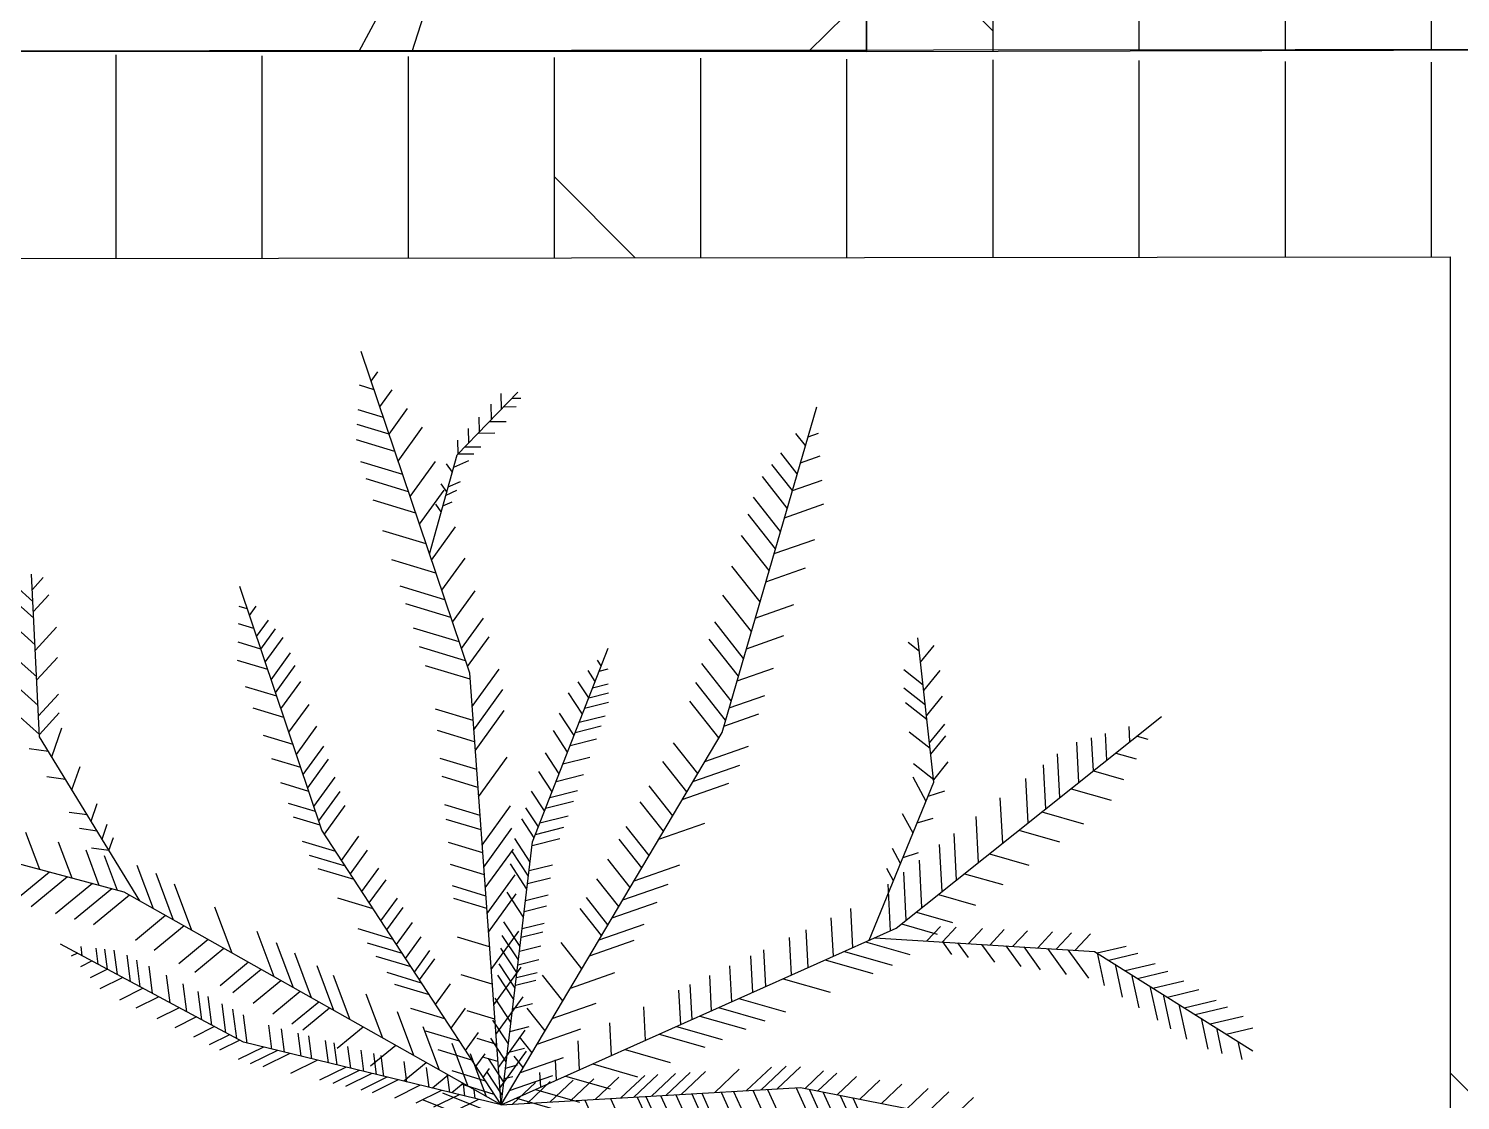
# Model space of a CAD drawing. Extents: x 58467 to 79089, y -33726 to -17391.
# Drawn here: x 75005.8 to 75068, y -19272 to -19225.5 of the extents above; entities that cross this region are included whole.
import ezdxf

# ---------------------------------------------------------------- set-up
doc = ezdxf.new("R2010")
doc.units = 0
doc.header["$LTSCALE"] = 100
for name, color, linetype in [('BA_elev4', 252, 'Continuous'), ('BA_env_landscp', 84, 'Continuous'), ('BA_mat_timber', 44, 'Continuous')]:
    doc.layers.add(name, color=color, linetype=linetype)
pattern_1 = [(90, (32883.7307, 12448.2046), (-6.35, 4e-16), []), (135, (32883.73, 12448.205), (-12.6999913, -12.6999913), [8.980256, -17.960512])]

# ---------------------------------------------------------------- blocks, each defined once
blk = doc.blocks.new('MAVİ SEDİR')
for p, q in [((215764.13, 56646.44), (215755.39, 56648.36)), ((215767.73, 56640.72), (215770.78, 56653.61)), ((215772.63, 56632.92), (215776.4, 56648.88)), ((215777.21, 56625.64), (215780.92, 56641.33)), ((215770.71, 56635.98), (215758.32, 56638.7)), ((215780.5, 56620.4), (215784.17, 56635.91)), ((215775.37, 56628.57), (215760.39, 56631.86)), ((215785.62, 56612.26), (215789.21, 56627.47)), ((215782.1, 56617.86), (215765.25, 56621.56)), ((215790.01, 56605.27), (215793.55, 56620.23)), ((215786.93, 56610.17), (215770.29, 56613.83)), ((215794.66, 56597.89), (215798.13, 56612.57)), ((215790.91, 56603.85), (215774.45, 56607.47)), ((215798.45, 56591.86), (215801.87, 56606.32)), ((215911.87, 56597.59), (215910.38, 56602.83)), ((215796.58, 56594.84), (215780.36, 56598.4)), ((215803.47, 56583.88), (215806.81, 56598.05)), ((215806.98, 56578.29), (215810.28, 56592.26)), ((215903.67, 56587.31), (215900.87, 56597.11)), ((215909.12, 56594.14), (215916.54, 56593.74)), ((215801.53, 56586.96), (215785.53, 56590.47)), ((215886.42, 56565.68), (215880.88, 56585.08)), ((215895.01, 56576.45), (215890.84, 56591.07)), ((215806.98, 56578.29), (215791.21, 56581.76)), ((215900.25, 56583.01), (215913.08, 56582.32)), ((215808.54, 56564.08), (215794.72, 56574.06)), ((215808.32, 56567.66), (215816.24, 56575.04)), ((215875.16, 56551.56), (215869.43, 56571.65)), ((215895.01, 56576.45), (215911.04, 56575.59)), ((215808.88, 56558.6), (215816.68, 56565.86)), ((215889.47, 56569.5), (215908.88, 56568.46)), ((215809.15, 56554.26), (215796.57, 56563.34)), ((215866.31, 56540.46), (215860.71, 56560.07)), ((215882.12, 56560.28), (215903.2, 56559.14)), ((215809.86, 56542.77), (215798.74, 56550.8)), ((215809.44, 56549.58), (215817.12, 56556.74)), ((215876.68, 56553.47), (215897.97, 56552.32)), ((215810.19, 56537.51), (215817.72, 56544.52)), ((215854.92, 56526.18), (215849.5, 56545.18)), ((215869.87, 56544.93), (215891.4, 56543.77)), ((215810.4, 56534.1), (215800.37, 56541.35)), ((215810.87, 56526.48), (215818.25, 56533.35)), ((215845.29, 56514.1), (215840.01, 56532.58)), ((215860.05, 56532.61), (215881.94, 56531.43)), ((215811.12, 56522.38), (215802.58, 56528.55)), ((215811.51, 56516.08), (215818.76, 56522.83)), ((215727.41, 56508.25), (215737.01, 56518.41)), ((215811.84, 56510.77), (215804.77, 56515.88)), ((215835.2, 56501.45), (215830.08, 56519.39)), ((215850.75, 56520.95), (215872.97, 56519.75)), ((215812.3, 56503.43), (215819.38, 56510.02)), ((215842.26, 56510.3), (215864.79, 56509.09)), ((215729.83, 56495.98), (215739.76, 56506.5)), ((215812.3, 56503.43), (215806.15, 56507.87)), ((215812.76, 56495.92), (215819.75, 56502.42)), ((215826.74, 56490.84), (215821.75, 56508.32)), ((215836.66, 56503.28), (215859.39, 56502.05)), ((215882.85, 56496.54), (215885.32, 56504.58)), ((215890.73, 56499.2), (215899.37, 56506.23)), ((215903.09, 56497.83), (215912.04, 56505.11)), ((215908.59, 56497.22), (215917.68, 56504.62)), ((215921.69, 56495.77), (215931.1, 56503.43)), ((215933.88, 56494.42), (215943.6, 56502.32)), ((215731.73, 56486.33), (215741.43, 56496.6)), ((215813.08, 56467.95), (215889.63, 56499.32)), ((215821.01, 56483.66), (215816.11, 56500.83)), ((215869.83, 56491.21), (215872.23, 56499)), ((215880.27, 56495.49), (215891.92, 56489.21)), ((215889.63, 56499.32), (215959.36, 56491.6)), ((215890.73, 56499.2), (215898.48, 56489.36)), ((215905.81, 56497.53), (215913.78, 56487.41)), ((215919.79, 56495.98), (215927.97, 56485.59)), ((215926.79, 56495.21), (215935.08, 56484.69)), ((215947.63, 56492.9), (215955.61, 56499.39)), ((215828.88, 56493.52), (215851.89, 56492.28)), ((215853.2, 56484.4), (215855.51, 56491.88)), ((215864.93, 56489.2), (215874.3, 56484.15)), ((215936.55, 56494.13), (215943.92, 56484.77)), ((215952.84, 56492.32), (215957.15, 56486.86)), ((215734.17, 56473.92), (215743.57, 56483.86)), ((215812.3, 56466.21), (215806.18, 56487.65)), ((215822.83, 56485.93), (215846.06, 56484.68)), ((215850.25, 56483.19), (215857.46, 56479.3)), ((215807.72, 56455.97), (215801.13, 56479.06)), ((215817.74, 56478.36), (215840.28, 56477.15)), ((215841.9, 56479.76), (215847.86, 56476.55)), ((215736.24, 56463.42), (215745.38, 56473.1)), ((215803.59, 56446.72), (215797.02, 56469.71)), ((215736.89, 56460.11), (215722.65, 56466.56)), ((215738.09, 56454.01), (215723.73, 56460.51)), ((215738.4, 56452.42), (215747.28, 56461.81)), ((215809.55, 56460.06), (215828.48, 56459.04)), ((215739.76, 56445.53), (215725.22, 56452.11)), ((215740.22, 56443.2), (215748.87, 56452.35)), ((215794.46, 56426.32), (215787.97, 56449.07)), ((215805.35, 56450.67), (215824.03, 56449.66)), ((215741.06, 56438.93), (215726.38, 56445.58)), ((215741.45, 56436.96), (215749.95, 56445.95)), ((216000.12, 56421.96), (216007.02, 56441.67)), ((216017.46, 56427), (216024.12, 56446.04)), ((216030.69, 56430.84), (216035.71, 56445.19)), ((216044.02, 56434.72), (216047.39, 56444.34)), ((216056.65, 56438.39), (216058.45, 56443.53)), ((215741.77, 56432.66), (215727.53, 56439.1)), ((215741.24, 56423.45), (215751.84, 56434.68)), ((215799.87, 56438.41), (215818.22, 56437.42)), ((215986.48, 56417.99), (215993.21, 56437.24)), ((216038.75, 56433.19), (216048.83, 56425.22)), ((216052.41, 56437.16), (216058.24, 56432.56)), ((215740.78, 56415.69), (215752.21, 56427.78)), ((215784.9, 56404.95), (215778.48, 56427.45)), ((215796.31, 56430.46), (215814.45, 56429.48)), ((215954.11, 56408.58), (215960.46, 56426.72)), ((215968.95, 56412.89), (215975.47, 56431.54)), ((216022.16, 56428.36), (216037.41, 56416.32)), ((216030.69, 56430.84), (216043.29, 56420.9)), ((215740.96, 56418.79), (215729, 56424.2)), ((215740.37, 56408.69), (215751.74, 56420.72)), ((215938.58, 56404.06), (215944.73, 56421.67)), ((215991.97, 56419.59), (216008.89, 56406.23)), ((216002.46, 56422.64), (216019.19, 56409.43)), ((216010.83, 56425.07), (216027.4, 56411.98)), ((215740.55, 56411.67), (215728.74, 56417.02)), ((215780.53, 56395.16), (215774.14, 56417.55)), ((215787.9, 56411.64), (215805.53, 56410.69)), ((215790.75, 56418.02), (215808.55, 56417.06)), ((215916.72, 56397.7), (215922.62, 56414.56)), ((215925.54, 56400.27), (215931.55, 56417.43)), ((215976.85, 56415.19), (215994.05, 56401.61)), ((215740.01, 56402.39), (215728.41, 56407.64)), ((215739.47, 56393.23), (215750.72, 56405.14)), ((215776.42, 56385.97), (215770.06, 56408.25)), ((215889.9, 56382.74), (215897.83, 56405.41)), ((215899.55, 56388.47), (215906.91, 56409.52)), ((215940.82, 56404.71), (215958.68, 56390.6)), ((215949.44, 56407.22), (215967.15, 56393.24)), ((215962.52, 56411.02), (215979.99, 56397.23)), ((215739.65, 56396.37), (215728.19, 56401.55)), ((215783.38, 56401.53), (215800.74, 56400.6)), ((215881.19, 56377.57), (215889.08, 56400.14)), ((215919.52, 56398.52), (215937.78, 56384.1)), ((215928.83, 56401.23), (215946.92, 56386.94)), ((215739.11, 56386.94), (215727.85, 56392.04)), ((215771.38, 56374.7), (215765.05, 56396.85)), ((215779.01, 56391.76), (215796.11, 56390.84)), ((215910.99, 56395.27), (215928.71, 56381.28)), ((215738.82, 56382.11), (215727.68, 56387.16)), ((215738.53, 56377.04), (215749.66, 56388.83)), ((215767.66, 56366.4), (215761.37, 56388.45)), ((215861.97, 56366.17), (215869.78, 56388.5)), ((215893.75, 56385.03), (215908.63, 56373.28)), ((215738.38, 56374.45), (215727.4, 56379.42)), ((215738.1, 56369.63), (215749.17, 56381.35)), ((215772.34, 56376.85), (215789.04, 56375.95)), ((215774.8, 56382.36), (215791.65, 56381.45)), ((215884.9, 56379.78), (215899.59, 56368.19)), ((215737.95, 56367.06), (215727.14, 56371.95)), ((215737.69, 56362.67), (215748.71, 56374.34)), ((215760.29, 56349.91), (215754.05, 56371.77)), ((215832.62, 56348.75), (215840.3, 56370.72)), ((215841.84, 56354.22), (215849.56, 56376.3)), ((215873.36, 56372.93), (215887.78, 56361.54)), ((215737.53, 56359.93), (215726.88, 56364.75)), ((215737.19, 56354.13), (215748.15, 56365.73)), ((215823.96, 56343.61), (215831.61, 56365.48)), ((215865.86, 56368.48), (215880.12, 56357.22)), ((215737.29, 56355.76), (215726.73, 56360.54)), ((215736.82, 56347.85), (215747.73, 56359.39)), ((215764.72, 56359.82), (215780.96, 56358.95)), ((215813.35, 56337.31), (215820.95, 56359.05)), ((215848.14, 56357.96), (215862, 56347.02)), ((215854.15, 56361.52), (215868.14, 56350.47)), ((215753.27, 56334.22), (215747.08, 56355.89)), ((215805.52, 56332.67), (215813.09, 56354.31)), ((215838.62, 56352.31), (215852.26, 56341.53)), ((215736.53, 56342.86), (215726.27, 56347.51)), ((215736.1, 56335.35), (215746.91, 56346.8)), ((215747.41, 56321.12), (215741.27, 56342.64)), ((215757.34, 56343.31), (215773.14, 56342.46)), ((215789.99, 56323.44), (215797.49, 56344.9)), ((215829.42, 56346.85), (215842.86, 56336.23)), ((215775.2, 56314.67), (215782.65, 56335.95)), ((215815.36, 56338.51), (215828.49, 56328.14)), ((215820.56, 56341.59), (215833.8, 56331.13)), ((215907.36, 56323.3), (215910.6, 56336.1)), ((215913.59, 56325.73), (215916.79, 56338.38)), ((215918.56, 56327.67), (215921.73, 56340.2)), ((215925.29, 56330.29), (215928.21, 56341.83)), ((215930.36, 56332.27), (215932.77, 56341.79)), ((215935.15, 56334.13), (215937.08, 56341.76)), ((215938.29, 56335.36), (215943.51, 56331.94)), ((215943.27, 56337.3), (215944.38, 56341.71)), ((215945.79, 56338.28), (215948.58, 56336.46)), ((215735.8, 56330.36), (215725.82, 56334.88)), ((215735.4, 56323.47), (215746.12, 56334.82)), ((215762.87, 56307.35), (215770.26, 56328.48)), ((215799.33, 56328.99), (215812.09, 56318.91)), ((215889.87, 56316.48), (215893.21, 56329.69)), ((215898.38, 56319.79), (215901.67, 56332.8)), ((215922.51, 56329.2), (215932.84, 56322.44)), ((215930.36, 56332.27), (215938.15, 56327.17)), ((215740.89, 56306.54), (215734.79, 56327.89)), ((215734.82, 56313.54), (215745.47, 56324.81)), ((215750.44, 56327.88), (215764.46, 56327.12)), ((215869.85, 56308.67), (215873.31, 56322.35)), ((215876.97, 56311.45), (215880.39, 56324.96)), ((215882.1, 56313.45), (215885.48, 56326.84)), ((215904.1, 56322.03), (215914.55, 56315.19)), ((215912.2, 56325.19), (215922.9, 56318.18)), ((215736.74, 56297.27), (215730.68, 56318.51)), ((215740.4, 56294.01), (215747.69, 56314.87)), ((215745.43, 56316.69), (215755.33, 56316.16)), ((215749.13, 56299.2), (215756.46, 56320.16)), ((215783.78, 56319.76), (215796.19, 56309.95)), ((215846.78, 56303.45), (215849.62, 56314.71)), ((215858.97, 56304.91), (215862.36, 56318.31)), ((215864.32, 56306.51), (215867.81, 56320.32)), ((215884.87, 56314.53), (215894.72, 56308.08)), ((215893.68, 56317.96), (215903.8, 56311.34)), ((215734.18, 56302.5), (215744.74, 56313.68)), ((215742.03, 56309.07), (215749.11, 56308.69)), ((215769.24, 56311.13), (215780.26, 56302.42)), ((215801.29, 56298.01), (215803.86, 56308.17)), ((215807.8, 56298.79), (215810.41, 56309.11)), ((215814.53, 56299.59), (215817.18, 56310.08)), ((215818.78, 56300.1), (215821.45, 56310.69)), ((215827.06, 56301.09), (215829.79, 56311.88)), ((215832.36, 56301.73), (215835.12, 56312.64)), ((215840.52, 56302.7), (215843.33, 56313.81)), ((215867.9, 56307.91), (215877.21, 56301.81)), ((215875.64, 56310.93), (215885.2, 56304.67)), ((215733.77, 56295.48), (215744.28, 56306.6)), ((215741.51, 56289.3), (215759.41, 56302.24)), ((215751.64, 56288.56), (215769.63, 56301.57)), ((215758.69, 56304.87), (215766.47, 56298.73)), ((215758.75, 56292.91), (215760.85, 56301.25)), ((215769.03, 56294.14), (215771.4, 56303.54)), ((215780.02, 56295.46), (215782.46, 56305.12)), ((215791.36, 56296.82), (215793.87, 56306.75)), ((215795.03, 56297.26), (215797.56, 56307.27)), ((215824.31, 56300.76), (215836.43, 56292.83)), ((215837.89, 56302.39), (215850.14, 56294.38)), ((215844.05, 56303.13), (215856.35, 56295.08)), ((215850.87, 56303.94), (215862.3, 56296.47)), ((215862.66, 56305.87), (215871.81, 56299.88)), ((215746.22, 56291.41), (215747.29, 56295.63)), ((215751.29, 56292.02), (215752.78, 56297.9)), ((215751.52, 56300.61), (215757.09, 56296.22)), ((215767.57, 56287.4), (215785.71, 56300.51)), ((215773.42, 56294.67), (215785.06, 56287.05)), ((215781.88, 56286.36), (215800.14, 56299.57)), ((215784.4, 56295.99), (215796.15, 56288.3)), ((215789.93, 56296.65), (215801.73, 56288.92)), ((215797.44, 56297.55), (215809.31, 56289.78)), ((215799.02, 56285.11), (215817.44, 56298.43)), ((215803.56, 56298.28), (215815.48, 56290.47)), ((215810.07, 56299.06), (215822.06, 56291.21)), ((215817.04, 56283.8), (215835.62, 56297.23)), ((215826.11, 56283.14), (215844.78, 56296.63)), ((215838.43, 56282.24), (215857.2, 56295.82)), ((215848.47, 56281.51), (215867.33, 56295.15)), ((215859.16, 56280.73), (215878.12, 56294.44)), ((216047.84, 56268.63), (216078.14, 56298.05)), ((216071.17, 56291.28), (216071.21, 56297.21)), ((216075.31, 56295.31), (216075.34, 56299.49)), ((215738.36, 56290.47), (215749.68, 56283.06)), ((215744.53, 56291.21), (215755.91, 56283.77)), ((215754.24, 56292.38), (215765.71, 56284.87)), ((215754.41, 56288.36), (215756.47, 56281.57)), ((215762.73, 56287.75), (215765.6, 56278.27)), ((215762.97, 56293.42), (215774.52, 56285.86)), ((215774.95, 56286.86), (215779.03, 56273.42)), ((215882.51, 56279.03), (215901.68, 56292.89)), ((215904.8, 56277.41), (215924.17, 56291.41)), ((215914.9, 56276.67), (215934.36, 56290.74)), ((215926.09, 56275.86), (215944.16, 56288.92)), ((216058.44, 56278.92), (216058.49, 56286.8)), ((216063.99, 56284.31), (216064.04, 56292.38)), ((216069.96, 56290.11), (216077.62, 56289.93)), ((215730.9, 56282.21), (215739.08, 56261.68)), ((215737.42, 56282.84), (215758.11, 56275.09)), ((215738.57, 56286.54), (215743.43, 56270.51)), ((215745.02, 56282.33), (215749.9, 56266.23)), ((215746.78, 56281.18), (215751.14, 56284.33)), ((215752.08, 56277.73), (215758.16, 56282.13)), ((215791.82, 56285.63), (215796.41, 56270.49)), ((215809.85, 56284.32), (215814.57, 56268.75)), ((215828.46, 56282.97), (215833.3, 56266.96)), ((215834.48, 56282.53), (215839.37, 56266.38)), ((215844.75, 56281.78), (215849.72, 56265.39)), ((215855.42, 56281), (215860.46, 56264.36)), ((215866.47, 56280.2), (215871.59, 56263.3)), ((215945.46, 56273.62), (215959.94, 56284.08)), ((215954.17, 56270.68), (215968.9, 56281.34)), ((216051.75, 56272.42), (216051.8, 56280.08)), ((216065, 56285.29), (216072.44, 56285.12)), ((215736.09, 56279.03), (215730.05, 56266.85)), ((215736.49, 56277.38), (215740.8, 56276.83)), ((215742.41, 56274), (215763.21, 56266.21)), ((215755.16, 56275.72), (215760.07, 56259.49)), ((215759.86, 56272.65), (215768.48, 56278.89)), ((215873.43, 56279.69), (215878.6, 56262.63)), ((215887.03, 56278.7), (215892.29, 56261.32)), ((215895.72, 56278.07), (215901.05, 56260.48)), ((215909.11, 56277.09), (215914.53, 56259.19)), ((215919.37, 56276.35), (215924.86, 56258.2)), ((215939.37, 56274.89), (215945.91, 56253.29)), ((215967.03, 56266.34), (215982.14, 56277.27)), ((216041.98, 56266.99), (216045.19, 56274.28)), ((216048.32, 56269.09), (216048.37, 56276.63)), ((216053.69, 56274.31), (216060.64, 56274.15)), ((216059.01, 56279.47), (216066.19, 56279.31)), ((215727.71, 56272.56), (215735.93, 56251.93)), ((215738.4, 56269.53), (215732.32, 56257.25)), ((215737.7, 56272.42), (215743.72, 56271.64)), ((215743.77, 56271.58), (215739.26, 56266.11)), ((215764.26, 56269.78), (215769.21, 56253.43)), ((215770.59, 56265.65), (215780.3, 56272.68)), ((215948.22, 56272.69), (215954.96, 56250.42)), ((215957.41, 56269.59), (215964.09, 56247.53)), ((215982.36, 56261.17), (215997.93, 56272.43)), ((215997, 56256.24), (216013, 56267.81)), ((215999.86, 56255.27), (216047.84, 56268.63)), ((216023.16, 56261.76), (216025.15, 56266.26)), ((216028.45, 56263.23), (216030.79, 56268.52)), ((216032.36, 56264.32), (216034.95, 56270.18)), ((216039.5, 56266.31), (216043.58, 56263.44)), ((216048.32, 56269.09), (216055.03, 56268.94)), ((215740.48, 56260.99), (215734.36, 56248.63)), ((215739.48, 56265.12), (215748.01, 56264.03)), ((215747.87, 56264.31), (215741.56, 56256.67)), ((215750.26, 56260.09), (215771.22, 56252.24)), ((215775.17, 56262.66), (215780.16, 56246.18)), ((215782.06, 56258.17), (215792.05, 56265.39)), ((215969.24, 56265.6), (215975.84, 56243.81)), ((215977.75, 56262.73), (215984.29, 56241.13)), ((216014.3, 56250.4), (216030.83, 56262.35)), ((216020.32, 56260.96), (216024.11, 56258.31)), ((216029.99, 56263.66), (216033.92, 56260.9)), ((215741.93, 56255.07), (215751.54, 56253.83)), ((215753.9, 56253.64), (215744.96, 56242.8)), ((215786.64, 56255.18), (215791.67, 56238.55)), ((215793.9, 56250.44), (215804.17, 56257.87)), ((215797.73, 56247.94), (215808.09, 56255.43)), ((215990.66, 56258.37), (215997.11, 56237.08)), ((216004.79, 56253.61), (216011.15, 56232.63)), ((216027.76, 56245.86), (216044.68, 56258.1)), ((215742.97, 56250.77), (215736.8, 56238.29)), ((215757.31, 56247.59), (215778.42, 56239.69)), ((215792.41, 56251.42), (215797.47, 56234.71)), ((215800.25, 56246.31), (215805.33, 56229.5)), ((215804.27, 56243.68), (215814.79, 56251.28)), ((215811.06, 56239.25), (215821.74, 56246.97)), ((216019.72, 56248.57), (216025.97, 56227.94)), ((216044.87, 56240.09), (216061.22, 56251.91)), ((215745.59, 56240.02), (215739.36, 56227.44)), ((215744.55, 56244.31), (215754.43, 56243.04)), ((215762.21, 56238.91), (215752.13, 56226.71)), ((215806.63, 56242.14), (215811.75, 56225.26)), ((215818.09, 56234.66), (215828.93, 56242.5)), ((215822.52, 56231.77), (215833.47, 56239.69)), ((216030.07, 56245.08), (216036.25, 56224.68)), ((216038.32, 56242.29), (216044.44, 56222.09)), ((216049.5, 56238.52), (216055.14, 56219.92)), ((216057.92, 56235.68), (216070.24, 56244.59)), ((215746.91, 56234.61), (215740.66, 56221.97)), ((215747.25, 56233.21), (215757.41, 56231.91)), ((215765.76, 56232.62), (215787.05, 56224.65)), ((215813.44, 56237.7), (215818.58, 56220.73)), ((215831.17, 56226.13), (215842.32, 56234.2)), ((216057.92, 56235.68), (216062.58, 56220.32)), ((216065.87, 56233), (216069.6, 56220.7)), ((216071.08, 56231.25), (216079.34, 56237.22)), ((215748.7, 56227.27), (215742.41, 56214.55)), ((215748.13, 56229.62), (215758.38, 56228.3)), ((215828.29, 56228.01), (215833.49, 56210.85)), ((215836.7, 56222.52), (215847.99, 56230.68)), ((215845.22, 56216.97), (215856.71, 56225.27)), ((216079.36, 56228.45), (216081.51, 56221.34)), ((216083.54, 56227.04), (216087.96, 56230.23)), ((215750.16, 56221.28), (215743.84, 56208.5)), ((215749.62, 56223.49), (215760.02, 56222.16)), ((215771.1, 56223.16), (215760.74, 56210.62)), ((215842.48, 56218.75), (215847.73, 56201.42)), ((215851.75, 56212.71), (215863.39, 56221.12)), ((215751.72, 56214.9), (215745.36, 56202.06)), ((215751.17, 56217.13), (215761.73, 56215.77)), ((215774.64, 56216.89), (215796.11, 56208.84)), ((215848.91, 56214.56), (215854.18, 56197.15)), ((215864.48, 56204.4), (215878.34, 56214.43)), ((215870.82, 56201.67), (215885.11, 56212)), ((215752.78, 56210.54), (215763.5, 56209.16)), ((215753.79, 56206.38), (215764.62, 56204.99)), ((215780.26, 56206.92), (215769.61, 56194.02)), ((215779.11, 56208.96), (215800.68, 56200.89)), ((215856.03, 56209.92), (215860.92, 56193.75)), ((215877.79, 56199.32), (215891.94, 56209.55)), ((215886.75, 56196.3), (215900.73, 56206.4)), ((215893.2, 56194.12), (215907.05, 56204.14)), ((215755.11, 56200.97), (215748.68, 56187.99)), ((215755.77, 56198.28), (215766.8, 56196.86)), ((215783.23, 56201.66), (215772.49, 56188.65)), ((215785.18, 56198.21), (215806.87, 56190.09)), ((215868.73, 56202.37), (215872.66, 56189.42)), ((215875.33, 56200.15), (215879.32, 56186.96)), ((215885.07, 56196.86), (215889.17, 56183.33)), ((215902.98, 56190.82), (215916.64, 56200.7)), ((215913.69, 56187.21), (215927.15, 56196.94)), ((215757.03, 56193.09), (215768.19, 56191.66)), ((215788.29, 56192.69), (215777.39, 56179.48)), ((215896.69, 56192.94), (215900.91, 56179.01)), ((215925, 56183.39), (215938.24, 56192.96)), ((215932.84, 56180.75), (215945.93, 56190.21)), ((215758.35, 56187.68), (215751.86, 56174.56)), ((215758.98, 56185.11), (215770.34, 56183.65)), ((215793.55, 56183.37), (215782.48, 56169.96)), ((215790.12, 56189.45), (215811.92, 56181.28)), ((215907.78, 56189.2), (215912.12, 56174.87)), ((215920.89, 56184.78), (215925.37, 56169.99)), ((215939.1, 56178.64), (215952.06, 56188.01)), ((215947.57, 56175.78), (215959.5, 56184.41)), ((215759.82, 56181.65), (215753.29, 56168.48)), ((215760.47, 56178.99), (215771.98, 56177.51)), ((215795.39, 56180.11), (215817.3, 56171.91)), ((215931.09, 56181.34), (215935.68, 56166.19)), ((215944.06, 56176.96), (215948.49, 56162.33)), ((215953.95, 56173.63), (215963.8, 56180.75)), ((215959.97, 56171.59), (215967.87, 56177.3)), ((215761.44, 56174.98), (215755.39, 56162.74)), ((215799, 56173.73), (215787.75, 56160.11)), ((215953.95, 56173.63), (215957.29, 56162.6)), ((215963.92, 56170.26), (215966.16, 56162.87)), ((215970.19, 56168.15), (215974.75, 56171.45)), ((215764.76, 56163.51), (215759.91, 56153.71)), ((215763.37, 56167.06), (215777.08, 56165.3)), ((215802.43, 56167.64), (215791.08, 56153.89)), ((215973.36, 56167.08), (215974.56, 56163.13)), ((215767.42, 56158.55), (215762.48, 56148.57)), ((215765.6, 56161.94), (215779.73, 56160.12)), ((215768.41, 56156.7), (215782.4, 56154.9)), ((215809.13, 56155.78), (215797.56, 56141.77)), ((215806.9, 56159.72), (215829.05, 56151.43)), ((215771.34, 56151.22), (215766.27, 56140.99)), ((215772.01, 56149.96), (215785.84, 56148.19)), ((215776.02, 56142.49), (215770.8, 56131.94)), ((215774.61, 56145.12), (215788.31, 56143.36)), ((215813.41, 56148.19), (215801.71, 56134.01)), ((215778.55, 56137.76), (215792.06, 56136.03)), ((215820.01, 56136.5), (215808.09, 56122.07)), ((215817.88, 56140.26), (215840.27, 56131.88)), ((215780.48, 56134.15), (215775.12, 56123.31)), ((215782.86, 56129.71), (215796.17, 56128)), ((215825.06, 56127.54), (215812.99, 56112.92)), ((215822.86, 56131.44), (215845.35, 56123.02)), ((215785.76, 56124.29), (215780.22, 56113.1)), ((215787.41, 56121.21), (215800.51, 56119.53)), ((215828.38, 56121.67), (215849.26, 56113.85)), ((215789.87, 56116.63), (215784.19, 56105.17)), ((215790.57, 56115.31), (215803.51, 56113.65)), ((215832.13, 56115.02), (215911.45, 56066.59)), ((215795.09, 56106.88), (215789.61, 56095.81)), ((215793.09, 56110.61), (215805.91, 56108.96)), ((215834.92, 56110.07), (215820.55, 56092.66)), ((215796.5, 56104.24), (215808.3, 56102.72)), ((215837.98, 56101.48), (215823.17, 56083.54)), ((215837.23, 56104.29), (215853.96, 56098.03)), ((215856.52, 56100.13), (215862.76, 56102.3)), ((215856.52, 56100.13), (215857.69, 56091.77)), ((215799.07, 56099.44), (215794.94, 56091.1)), ((215799.07, 56099.44), (215808.82, 56098.19)), ((215801.5, 56094.91), (215809.3, 56093.91)), ((215839.6, 56095.42), (215856.63, 56089.04)), ((215861.99, 56096.79), (215869.18, 56099.29)), ((215865.95, 56094.37), (215867.15, 56085.82)), ((215870.65, 56091.5), (215879.33, 56094.52)), ((215803.08, 56091.95), (215800.32, 56086.36)), ((215805.61, 56087.23), (215810.12, 56086.65)), ((215840.49, 56092.11), (215825.81, 56074.33)), ((215873.71, 56089.63), (215874.93, 56080.92)), ((215885.85, 56082.22), (215897.15, 56086.15)), ((215806.89, 56084.85), (215805.41, 56081.86)), ((215843.71, 56080.05), (215829.21, 56062.5)), ((215843.11, 56082.31), (215860.58, 56075.76)), ((215890.94, 56079.11), (215892.21, 56070.04)), ((215901.75, 56072.51), (215915.79, 56077.4)), ((215912.69, 56066.53), (215923.04, 56076.06)), ((215921.61, 56066.09), (215932.12, 56075.77)), ((215938.99, 56065.24), (215949.8, 56075.2)), ((215953.41, 56064.54), (215964.48, 56074.73)), ((215846.03, 56071.37), (215831.66, 56053.98)), ((215847.28, 56066.67), (215865.28, 56059.93)), ((215904.42, 56070.88), (215905.74, 56061.53)), ((215911.45, 56066.59), (215990.17, 56062.74)), ((215912.69, 56066.53), (215921.03, 56057.19)), ((215926.65, 56065.84), (215935.28, 56056.17)), ((215940.46, 56065.17), (215949.38, 56055.17)), ((215972.05, 56063.62), (215980.2, 56071.12)), ((215982.82, 56063.1), (215988.56, 56068.39)), ((215956.02, 56064.41), (215965.28, 56054.04)), ((215968.91, 56063.78), (215978.43, 56053.11)), ((215976.93, 56063.38), (215984.62, 56054.77))]:
    blk.add_line(p, q)
for points in [[(215814.33, 56470.74), (215807.73, 56577.09), (215759.64, 56653.59)], [(215733.44, 56289.88), (215818.95, 56481.07), (215921.28, 56609.39)], [(215733.44, 56289.88), (215741.89, 56434.71), (215719.93, 56546.25)], [(215733.44, 56289.88), (215913.55, 56396.78), (216071.14, 56442.61)], [(215733.44, 56289.88), (215860.77, 56305.13), (215954.4, 56341.64)], [(215733.44, 56289.88), (215763.8, 56165.29), (215811.25, 56076.71)], [(215733.44, 56289.88), (215866.36, 56203.18), (215984.19, 56163.42)], [(215733.44, 56289.88), (215836.38, 56107.49), (215878.75, 55948.93)], [(215733.44, 56289.88), (215942.33, 56274.68), (216097.84, 56222.22)]]:
    blk.add_lwpolyline(points)

msp = doc.modelspace()

# ---------------------------------------------------------------- hatches: boundary and pattern name
at = {"layer": 'BA_elev4'}
h = msp.add_hatch(dxfattribs=at)
h.set_pattern_fill('GRAVEL', color=256, scale=2, angle=224.5302)
h.set_pattern_definition([(92.5429865, (32893.2816, 12386.34), (-30.9127423, 610.93142198), [6.83443, -676.609673]), (49.49994, (32892.9784, 12393.1677), (-398.94692368, -463.71775046), [11.728094, -1161.08098]), (357.040646, (32900.5952, 12402.0858), (-754.0216222, 42.10502648), [8.26963, -818.694456]), (131.803888, (32905.8125, 12425.0333), (676.29131219, -759.91229827), [10.68009, -1057.32875]), (157.363853, (32898.6933, 12432.9946), (608.57515158, -256.44579325), [10.472674, -1036.796155]), (221.803888, (32889.0273, 12437.0253), (759.91229827, 676.29131219), [10.68009, -1057.32875]), (262.2244395, (32881.066, 12429.9061), (114.533728223, 825.27218849), [14.123873, -1398.262306]), (296.7855274, (32879.1552, 12415.912), (530.255773965, -1046.092698654), [13.33439, -1320.10513]), (345.9597646, (32885.1644, 12404.0085), (752.843487, -185.78429451), [10.71626, -1060.910914]), (39.766557, (32895.5605, 12401.4087), (-433.98314148, -355.66376384), [12.234266, -599.47874]), (86.9276368, (32904.9645, 12409.2345), (42.69409434, 825.86125609), [15.82156, -1566.33545]), (3.344274, (32869.604, 12390.1264), (467.25215417, 32.0908775), [5.40009, -534.611316]), (35.9994334, (32874.995, 12390.4414), (-542.03712601, -390.69997955), [10.27364, -1017.09278]), (89.5302, (32883.307, 12396.48), (-35.625283, 36.21435), [7.184187, -64.65786]), (67.72879, (32890.1166, 12394.628), (-109.8211875, -250.55511725), [3.868826, -383.012447]), (156.331609, (32891.583, 12398.208), (143.0902002, -73.0177691), [5.47131, -268.09506]), (255.493956, (32886.572, 12400.405), (-37.392486, -179.304551), [8.886393, -287.325963]), (26.09525, (32884.346, 12391.802), (-108.0539847, -35.0362156), [6.425743, -154.21796]), (240.9197393, (32912.5871, 12418.871), (-255.26765807, -464.89588377), [9.00176, -891.176533]), (294.876375, (32908.212, 12411.004), (-247.02071163, 540.85899089), [7.55198, -747.644314]), (157.72879, (32891.471, 12384.559), (250.55511725, -109.8211875), [7.7376, -379.14367]), (208.1406587, (32884.3105, 12387.4913), (469.01935696, 247.60977929), [9.00176, -891.176533]), (203.974154, (32890.4995, 12441.324), (252.32232006, 105.69771425), [8.680704, -425.354686]), (159.3053396, (32882.5677, 12437.7967), (572.94986854, -220.2314422), [7.27344, -720.07187]), (291.331609, (32855.4835, 12420.417), (105.6977143, -252.32232006), [7.7376, -379.14367]), (241.8842237, (32858.2982, 12413.2093), (328.28542714, 607.986084), [8.515655, -843.04752]), (293.974154, (32873.2285, 12437.873), (-105.69771425, 252.32232006), [4.34035, -429.69504]), (325.840131, (32857.656, 12422.554), (178.7154834, -109.2321199), [2.59029, -256.4399]), (30.493956, (32859.8, 12421.1), (-144.2683354, -70.6614987), [10.472674, -198.98109]), (50.539205, (32868.824, 12426.4143), (-326.51822435, -392.46718228), [9.70534, -960.827297]), (168.220267, (32883.365, 12403.664), (107.464917, -36.8034183), [7.32648, -175.835527]), (217.6874256, (32876.1933, 12405.1597), (-686.894529064, -533.2011121), [12.791135, -1266.32018]), (285.475595, (32866.071, 12397.34), (-104.51957904, 396.00158787), [5.230165, -517.787846]), (314.5302, (32867.466, 12392.3), (71.839634, -0.58907), [3.048, -47.752]), (344.786636, (32870.617, 12426.0403), (-394.23438506, 110.9993227), [7.05734, -698.678815]), (272.5429865, (32877.427, 12424.1884), (30.9127423, -610.93142198), [13.66886, -669.775244]), (224.5302, (32878.033, 12410.533), (-0.58907, -71.839634), [13.208, -37.592]), (189.8350455, (32868.6177, 12401.2704), (-611.52048952, -102.75237657), [8.03219, -795.186334]), (118.584803, (32860.7036, 12399.8984), (-106.2867819, 180.4826862), [7.39658, -362.433]), (72.1761744, (32857.1646, 12406.3934), (331.81983286, 1039.02388737), [12.0429, -1192.24929]), (39.9562778, (32860.8508, 12417.8583), (506.41184293, 426.91433021), [12.74059, -1261.31693])])
h.paths.add_polyline_path([(75022.337, -19634.019), (74959.683, -19634.019), (74959.683, -19181.496), (75042.223, -19181.496), (75042.223, -19226.496), (74982.238, -19226.496), (74982.237, -19312.79), (75017.763, -19312.79), (75017.62, -19502.644), (74982.464, -19502.617), (74982.398, -19588.912), (75022.337, -19588.957)])
at = {"layer": 'BA_mat_timber'}
h = msp.add_hatch(dxfattribs=at)
h.set_pattern_fill('DOLMIT', color=256, angle=90)
h.set_pattern_definition(pattern_1)
edge = h.paths.add_edge_path()
edge.add_line((75076.598, -19270.054), (75177.594, -19270.27))
edge.add_line((75177.594, -19270.27), (75177.588, -19181.516))
edge.add_line((75177.588, -19181.516), (75042.223, -19181.389))
edge.add_line((75042.223, -19181.389), (75042.24, -19226.496))
edge.add_line((75042.24, -19226.496), (75076.598, -19226.408))
h = msp.add_hatch(dxfattribs=at)
h.set_pattern_fill('DOLMIT', color=256, angle=90)
h.set_pattern_definition(pattern_1)
h.paths.add_polyline_path([(74982.239, -19226.496), (74982.238, -19312.79), (75076.598, -19313.309), (75076.599, -19227.015)])
h.paths.add_polyline_path([(74991.238, -19235.496), (75067.598, -19235.409), (75067.598, -19303.704), (74991.238, -19303.79)], flags=16)

# ---------------------------------------------------------------- linework, layer by layer
at = {"layer": 'BA_elev4'}
msp.add_lwpolyline([(75022.337, -19634.019), (74959.683, -19634.019), (74959.683, -19181.496), (75042.223, -19181.496), (75042.223, -19226.496), (74982.238, -19226.496), (74982.237, -19312.79), (75017.763, -19312.79), (75017.62, -19502.644), (74982.464, -19502.617), (74982.398, -19588.912), (75022.337, -19588.957)], close=True, dxfattribs=at)
at = {"layer": 'BA_mat_timber'}
msp.add_lwpolyline([(75076.598, -19270.054), (75177.594, -19270.27), (75177.588, -19181.516), (75042.223, -19181.389), (75042.24, -19226.496), (75076.598, -19226.408), (75076.598, -19226.408)], dxfattribs=at)
for points in [[(74982.238, -19226.496), (74982.238, -19312.79), (75076.598, -19312.704), (75076.598, -19226.409)], [(74991.238, -19303.79), (74991.238, -19235.496), (75067.598, -19235.409), (75067.598, -19303.704)]]:
    msp.add_lwpolyline(points, close=True, dxfattribs=at)

# ---------------------------------------------------------------- block references
at = {"layer": 'BA_env_landscp', "xscale": -0.08979415038844869, "yscale": 0.08979415038844869, "zscale": 0.08979415038844801, "rotation": 270.0002288266888}
msp.add_blockref('MAVİ SEDİR', (69971.939, -38643.869, 0), dxfattribs=at)

doc.saveas('drawing.dxf')
